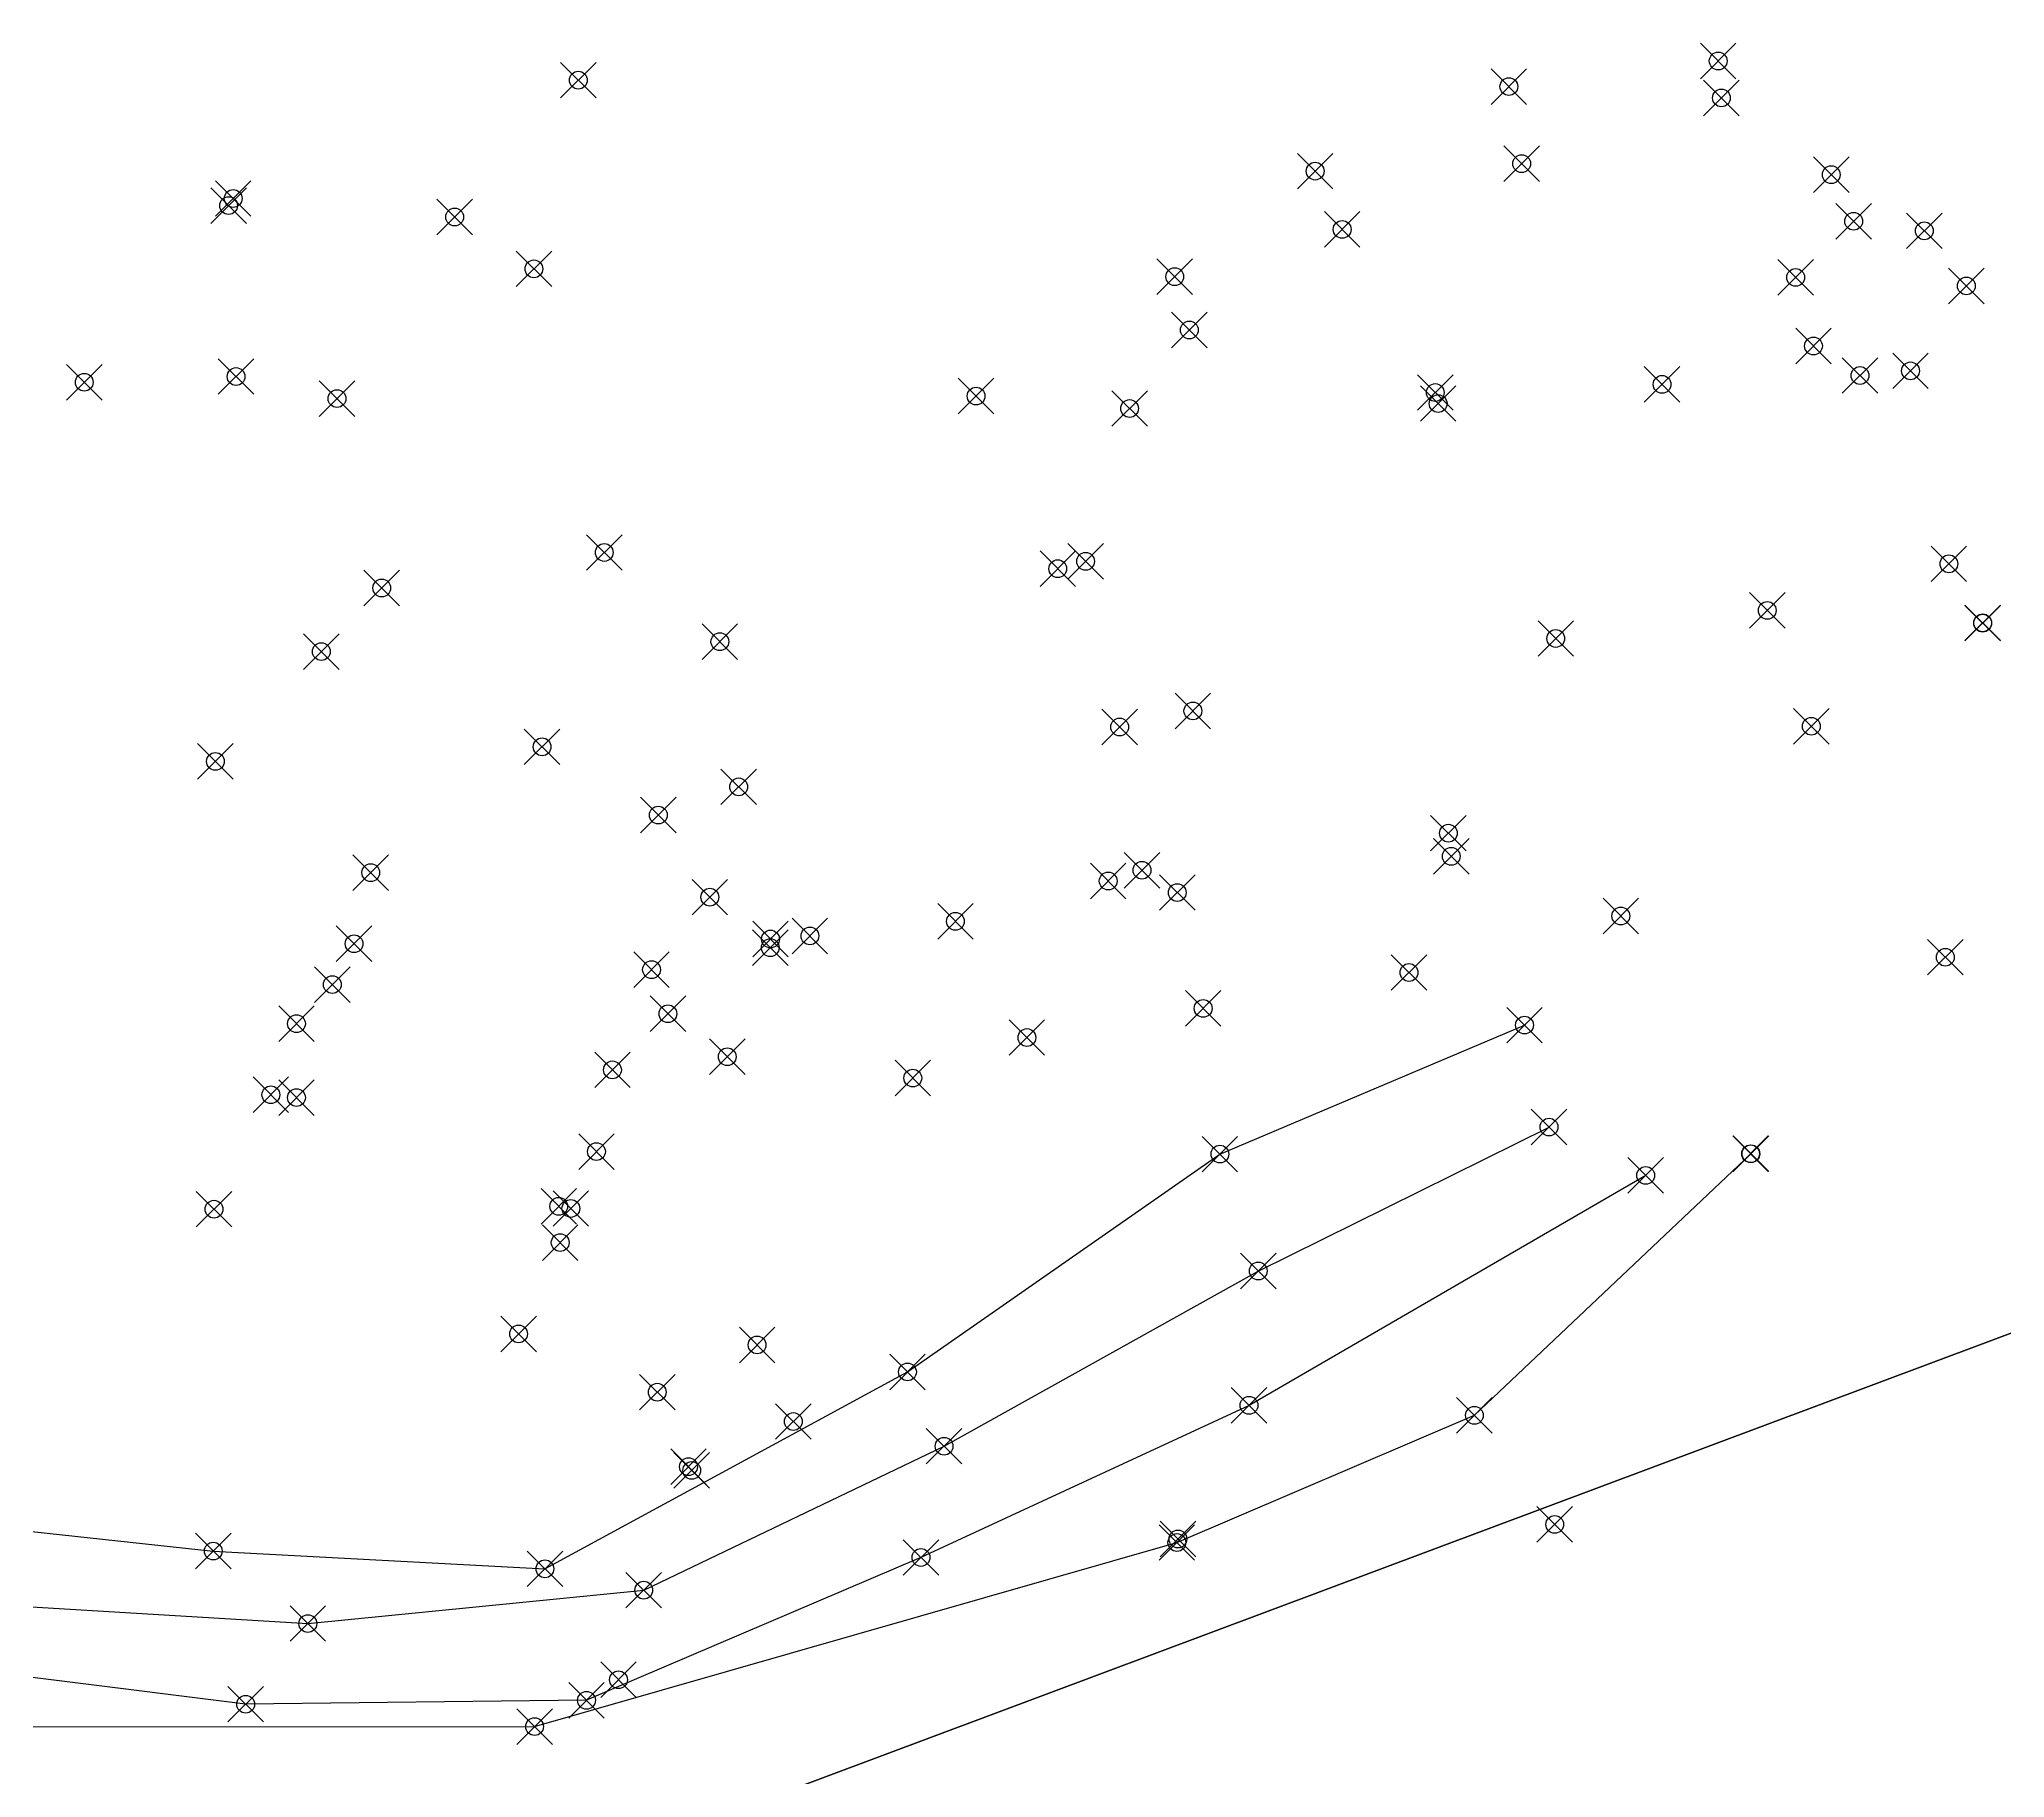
# Model space of a CAD drawing. Extents: x 83 to 1412852, y -76 to 4931699.
# Drawn here: x 1412666.5 to 1412721.8, y 4931545.9 to 4931594.8 of the extents above; entities that cross this region are included whole.
import ezdxf

# ---------------------------------------------------------------- set-up
doc = ezdxf.new("R2010")
doc.units = 0
doc.header["$MEASUREMENT"] = 0
doc.header["$PDMODE"] = 35
doc.header["$PDSIZE"] = 0.5
doc.layers.get('0').update_dxf_attribs({"color": 1, "linetype": 'CONTINUOUS'})
for name, color, linetype in [('Buildings-21-08-2020', 1, 'CONTINUOUS'), ('Ground topo-Rev01', 1, 'CONTINUOUS'), ('nz-property-titles(LINZ DOWNLOAD)', 1, 'CONTINUOUS'), ('TOP ROAD LINES', 1, 'CONTINUOUS')]:
    doc.layers.add(name, color=color, linetype=linetype)

msp = doc.modelspace()

# ---------------------------------------------------------------- linework, layer by layer
for points in [[(1412625.83, 4931580.38, 67.99), (1412628.75, 4931581.8, 68.29), (1412632.64, 4931582.21, 68.47), (1412634.8, 4931580.2, 68.43), (1412637.58, 4931576.34, 69.02), (1412641.3, 4931568.83, 69.52), (1412646.46, 4931561.43, 69.59), (1412653.58, 4931556.32, 68.6), (1412661.21, 4931552.91, 66.66), (1412664.41, 4931553.01, 66.61), (1412671.43, 4931552.25, 66.49), (1412680.76, 4931551.75, 65.67), (1412690.96, 4931557.29, 64.09), (1412699.75, 4931563.42, 62.68), (1412708.32, 4931567.05, 60.96)], [(1412646.87, 4931551.86, 71.41), (1412664.06, 4931547.3, 67.94), (1412680.47, 4931547.31, 67.17), (1412698.54, 4931552.49, 66.94), (1412706.91, 4931556.07, 65.65), (1412714.69, 4931563.43, 61.98)], [(1412711.73, 4931562.82, 60.68), (1412700.57, 4931556.35, 62.42), (1412691.34, 4931552.07, 64.13), (1412681.93, 4931548.05, 65.54), (1412672.34, 4931547.94, 66.31), (1412661.77, 4931549.26, 66.87), (1412658.05, 4931550.37, 67.42), (1412653.65, 4931552.02, 68.46), (1412647.75, 4931555.08, 69.7)]]:
    msp.add_polyline3d(points)
at = {"color": 116, "true_color": 0x136734}
msp.add_polyline3d([(1412645.09, 4931558.53, 69.78), (1412661.49, 4931550.97, 66.86), (1412674.09, 4931550.21, 66.35), (1412683.54, 4931551.15, 65.32), (1412691.99, 4931555.2, 64.06), (1412700.83, 4931560.13, 62.77), (1412709.01, 4931564.18, 61.18)], dxfattribs=at)
at = {"layer": 'Buildings-21-08-2020', "color": 18, "true_color": 0x000000}
for p in [(1412695.189, 4931579.893, 58.29), (1412695.972, 4931580.1, 59.62), (1412685.682, 4931577.839, 59.85), (1412696.931, 4931575.439, 59.93), (1412686.211, 4931573.754, 59.83), (1412675.86, 4931571.34, 60.01), (1412696.608, 4931571.105, 60.29), (1412697.558, 4931571.408, 60.25), (1412675.39, 4931569.34, 60.19), (1412687.107, 4931569.472, 59.84), (1412688.215, 4931569.559, 60.14), (1412674.78, 4931568.19, 60.2), (1412673.77, 4931567.09, 61.3), (1412684.22, 4931567.37, 60.11), (1412682.66, 4931565.79, 60.36), (1412673.05, 4931565.09, 61.36), (1412673.77, 4931565.01, 61.31), (1412682.21, 4931563.49, 60.91), (1412671.45, 4931561.87, 62.2), (1412681.15, 4931561.95, 61.32), (1412681.49, 4931561.89, 61.38), (1412681.19, 4931560.93, 61.66), (1412680.02, 4931558.36, 62.14), (1412686.73, 4931558.05, 63.28), (1412683.92, 4931556.72, 65.23), (1412687.749, 4931555.895, 65.19), (1412684.8, 4931554.624, 65.21), (1412684.89, 4931554.52, 64.76)]:
    msp.add_point(p, dxfattribs=at)
at = {"layer": 'Ground topo-Rev01'}
for p in [(1412713.77, 4931594.18, 52.95), (1412713.77, 4931594.18, 52.95), (1412681.7, 4931593.64, 54.28), (1412681.7, 4931593.64, 54.28), (1412707.88, 4931593.46, 54.11), (1412707.88, 4931593.46, 54.11), (1412713.86, 4931593.14, 53.11), (1412713.86, 4931593.14, 53.11), (1412702.43, 4931591.08, 55.68), (1412702.43, 4931591.08, 55.68), (1412708.24, 4931591.29, 54.33), (1412708.24, 4931591.29, 54.33), (1412716.95, 4931590.98, 56), (1412716.95, 4931590.98, 56), (1412671.99, 4931590.31, 56.57), (1412671.99, 4931590.31, 56.57), (1412671.86, 4931590.11, 56.64), (1412671.86, 4931590.11, 56.64), (1412678.22, 4931589.79, 55.7), (1412678.22, 4931589.79, 55.7), (1412703.19, 4931589.44, 55.71), (1412703.19, 4931589.44, 55.71), (1412717.58, 4931589.67, 56.31), (1412717.58, 4931589.67, 56.31), (1412719.57, 4931589.4, 56.42), (1412719.57, 4931589.4, 56.42), (1412680.45, 4931588.33, 55.48), (1412680.45, 4931588.33, 55.48), (1412698.48, 4931588.11, 56.87), (1412698.48, 4931588.11, 56.87), (1412715.95, 4931588.09, 56.98), (1412715.95, 4931588.09, 56.98), (1412720.75, 4931587.85, 56.52), (1412720.75, 4931587.85, 56.52), (1412698.89, 4931586.61, 57.09), (1412698.89, 4931586.61, 57.09), (1412716.45, 4931586.16, 57.22), (1412716.45, 4931586.16, 57.22), (1412672.07, 4931585.3, 57.09), (1412672.07, 4931585.3, 57.09), (1412717.76, 4931585.33, 57.24), (1412717.76, 4931585.33, 57.24), (1412719.18, 4931585.46, 56.63), (1412719.18, 4931585.46, 56.63), (1412667.8, 4931585.14, 56.86), (1412667.8, 4931585.14, 56.86), (1412692.89, 4931584.75, 58.06), (1412692.89, 4931584.75, 58.06), (1412705.81, 4931584.85, 57.76), (1412705.81, 4931584.85, 57.76), (1412712.19, 4931585.08, 57.47), (1412712.19, 4931585.08, 57.47), (1412674.91, 4931584.68, 56.67), (1412674.91, 4931584.68, 56.67), (1412697.21, 4931584.4, 58.13), (1412697.21, 4931584.4, 58.13), (1412705.89, 4931584.54, 57.8), (1412705.89, 4931584.54, 57.8), (1412682.43, 4931580.35, 57.69), (1412682.43, 4931580.35, 57.69), (1412720.26, 4931580.03, 56.83), (1412720.26, 4931580.03, 56.83), (1412676.17, 4931579.35, 57.95), (1412676.17, 4931579.35, 57.95), (1412715.15, 4931578.72, 57.21), (1412715.15, 4931578.72, 57.21), (1412721.21, 4931578.37, 57.71), (1412721.21, 4931578.37, 57.71), (1412721.21, 4931578.36, 57.72), (1412721.21, 4931578.36, 57.72), (1412674.47, 4931577.56, 58.01), (1412674.47, 4931577.56, 58.01), (1412709.2, 4931577.93, 57.97), (1412709.2, 4931577.93, 57.97), (1412698.99, 4931575.89, 57.94), (1412698.99, 4931575.89, 57.94), (1412716.39, 4931575.46, 59.41), (1412716.39, 4931575.46, 59.41), (1412680.68, 4931574.88, 58.29), (1412680.68, 4931574.88, 58.29), (1412671.49, 4931574.47, 58.63), (1412671.49, 4931574.47, 58.63), (1412683.95, 4931572.96, 58.49), (1412683.95, 4931572.96, 58.49), (1412706.18, 4931572.45, 58.95), (1412706.18, 4931572.45, 58.95), (1412706.26, 4931571.8, 59.11), (1412706.26, 4931571.8, 59.11), (1412675.86, 4931571.34, 60.01), (1412675.86, 4931571.34, 60.01), (1412685.4, 4931570.65, 59.24), (1412685.4, 4931570.65, 59.24), (1412698.55, 4931570.78, 60.05), (1412698.55, 4931570.78, 60.05), (1412692.31, 4931569.97, 60.38), (1412692.31, 4931569.97, 60.38), (1412711.03, 4931570.12, 58.97), (1412711.03, 4931570.12, 58.97), (1412675.39, 4931569.34, 60.19), (1412675.39, 4931569.34, 60.19), (1412687.1, 4931569.23, 59.88), (1412687.1, 4931569.23, 59.88), (1412720.16, 4931568.96, 59.52), (1412720.16, 4931568.96, 59.52), (1412674.78, 4931568.19, 60.2), (1412674.78, 4931568.19, 60.2), (1412683.76, 4931568.61, 59.54), (1412683.76, 4931568.61, 59.54), (1412705.07, 4931568.53, 59.28), (1412705.07, 4931568.53, 59.28), (1412673.77, 4931567.09, 61.3), (1412673.77, 4931567.09, 61.3), (1412684.22, 4931567.37, 60.11), (1412684.22, 4931567.37, 60.11), (1412699.28, 4931567.52, 59.84), (1412699.28, 4931567.52, 59.84), (1412708.32, 4931567.05, 60.96), (1412708.32, 4931567.05, 60.96), (1412694.32, 4931566.7, 60.2), (1412694.32, 4931566.7, 60.2), (1412685.89, 4931566.16, 60.38), (1412685.89, 4931566.16, 60.38), (1412682.66, 4931565.79, 60.36), (1412682.66, 4931565.79, 60.36), (1412691.11, 4931565.56, 60.52), (1412691.11, 4931565.56, 60.52), (1412673.05, 4931565.09, 61.36), (1412673.05, 4931565.09, 61.36), (1412673.77, 4931565.01, 61.31), (1412673.77, 4931565.01, 61.31), (1412709.01, 4931564.18, 61.18), (1412709.01, 4931564.18, 61.18), (1412682.21, 4931563.49, 60.91), (1412682.21, 4931563.49, 60.91), (1412699.75, 4931563.42, 62.68), (1412699.75, 4931563.42, 62.68), (1412714.68, 4931563.43, 61.97), (1412714.68, 4931563.43, 61.97), (1412714.69, 4931563.43, 61.98), (1412714.69, 4931563.43, 61.98), (1412711.73, 4931562.82, 60.68), (1412711.73, 4931562.82, 60.68), (1412671.45, 4931561.87, 62.2), (1412671.45, 4931561.87, 62.2), (1412681.15, 4931561.95, 61.32), (1412681.15, 4931561.95, 61.32), (1412681.49, 4931561.89, 61.38), (1412681.49, 4931561.89, 61.38), (1412681.19, 4931560.93, 61.66), (1412681.19, 4931560.93, 61.66), (1412700.83, 4931560.13, 62.77), (1412700.83, 4931560.13, 62.77), (1412680.02, 4931558.36, 62.14), (1412680.02, 4931558.36, 62.14), (1412686.73, 4931558.05, 63.28), (1412686.73, 4931558.05, 63.28), (1412690.96, 4931557.29, 64.09), (1412690.96, 4931557.29, 64.09), (1412700.57, 4931556.35, 62.42), (1412700.57, 4931556.35, 62.42), (1412706.91, 4931556.07, 65.65), (1412706.91, 4931556.07, 65.65), (1412691.99, 4931555.2, 64.06), (1412691.99, 4931555.2, 64.06), (1412684.89, 4931554.52, 64.76), (1412684.89, 4931554.52, 64.76), (1412709.17, 4931553, 66.65), (1412709.17, 4931553, 66.65), (1412671.43, 4931552.25, 66.49), (1412671.43, 4931552.25, 66.49), (1412698.54, 4931552.49, 66.94), (1412698.54, 4931552.49, 66.94), (1412698.57, 4931552.59, 66.88), (1412698.57, 4931552.59, 66.88), (1412680.76, 4931551.75, 65.67), (1412680.76, 4931551.75, 65.67), (1412691.34, 4931552.07, 64.13), (1412691.34, 4931552.07, 64.13), (1412683.54, 4931551.15, 65.32), (1412683.54, 4931551.15, 65.32), (1412674.09, 4931550.21, 66.35), (1412674.09, 4931550.21, 66.35), (1412682.83, 4931548.63, 65.42), (1412682.83, 4931548.63, 65.42), (1412672.34, 4931547.94, 66.31), (1412672.34, 4931547.94, 66.31), (1412681.93, 4931548.05, 65.54), (1412681.93, 4931548.05, 65.54), (1412680.47, 4931547.31, 67.17), (1412680.47, 4931547.31, 67.17)]:
    msp.add_point(p, dxfattribs=at)
at = {"layer": 'nz-property-titles(LINZ DOWNLOAD)', "color": 2, "linetype": 'Continuous', "true_color": 0xf1eb1f, "flags": 128}
for points in [[(1412682.69756, 4931640.46608), (1412710.05422, 4931647.15023), (1412737.41092, 4931653.83425), (1412764.2034, 4931660.38255), (1412779.00562, 4931654.38968), (1412775.7415, 4931621.47627), (1412777.16773, 4931607.16141), (1412789.24512, 4931608.39976), (1412777.35972, 4931579.10214), (1412649.6779, 4931531.31255), (1412643.41092, 4931543.7005), (1412638.89512, 4931552.66249), (1412621.57569, 4931587.76554), (1412660.66237, 4931597.30164), (1412699.74781, 4931606.83928), (1412682.69756, 4931640.46608)], [(1412665.04252, 4931501.03864), (1412649.6779, 4931531.31255), (1412777.35972, 4931579.10214), (1412789.24512, 4931608.39976), (1412803.80726, 4931644.34984), (1412822.40989, 4931636.81438), (1412795.97167, 4931571.55407), (1412819.2822, 4931562.11056), (1412842.59395, 4931552.66701), (1412850.43949, 4931549.48815), (1412851.72834, 4931506.65942), (1412665.04252, 4931501.03864)]]:
    msp.add_lwpolyline(points, close=True, dxfattribs=at)
at = {"layer": 'TOP ROAD LINES', "color": 30, "linetype": 'Continuous', "true_color": 0xf8991e}
for points in [[(1412625.83, 4931580.38, 67.99), (1412628.75, 4931581.8, 68.29), (1412632.64, 4931582.21, 68.47), (1412634.8, 4931580.2, 68.43), (1412637.58, 4931576.34, 69.02), (1412641.3, 4931568.83, 69.52), (1412646.46, 4931561.43, 69.59), (1412653.58, 4931556.32, 68.6), (1412661.21, 4931552.91, 66.66), (1412664.41, 4931553.01, 66.61), (1412671.43, 4931552.25, 66.49), (1412680.76, 4931551.75, 65.67), (1412690.96, 4931557.29, 64.09), (1412699.75, 4931563.42, 62.68), (1412708.32, 4931567.05, 60.96)], [(1412645.09, 4931558.53, 69.78), (1412661.49, 4931550.97, 66.86), (1412674.09, 4931550.21, 66.35), (1412683.54, 4931551.15, 65.32), (1412691.99, 4931555.2, 64.06), (1412700.83, 4931560.13, 62.77), (1412709.01, 4931564.18, 61.18)], [(1412646.87, 4931551.86, 71.41), (1412664.06, 4931547.3, 67.94), (1412680.47, 4931547.31, 67.17), (1412698.54, 4931552.49, 66.94), (1412706.91, 4931556.07, 65.65), (1412714.69, 4931563.43, 61.98)], [(1412711.73, 4931562.82, 60.68), (1412700.57, 4931556.35, 62.42), (1412691.34, 4931552.07, 64.13), (1412681.93, 4931548.05, 65.54), (1412672.34, 4931547.94, 66.31), (1412661.77, 4931549.26, 66.87), (1412658.05, 4931550.37, 67.42), (1412653.65, 4931552.02, 68.46), (1412647.75, 4931555.08, 69.7)]]:
    msp.add_polyline3d(points, dxfattribs=at)

doc.saveas('drawing.dxf')
